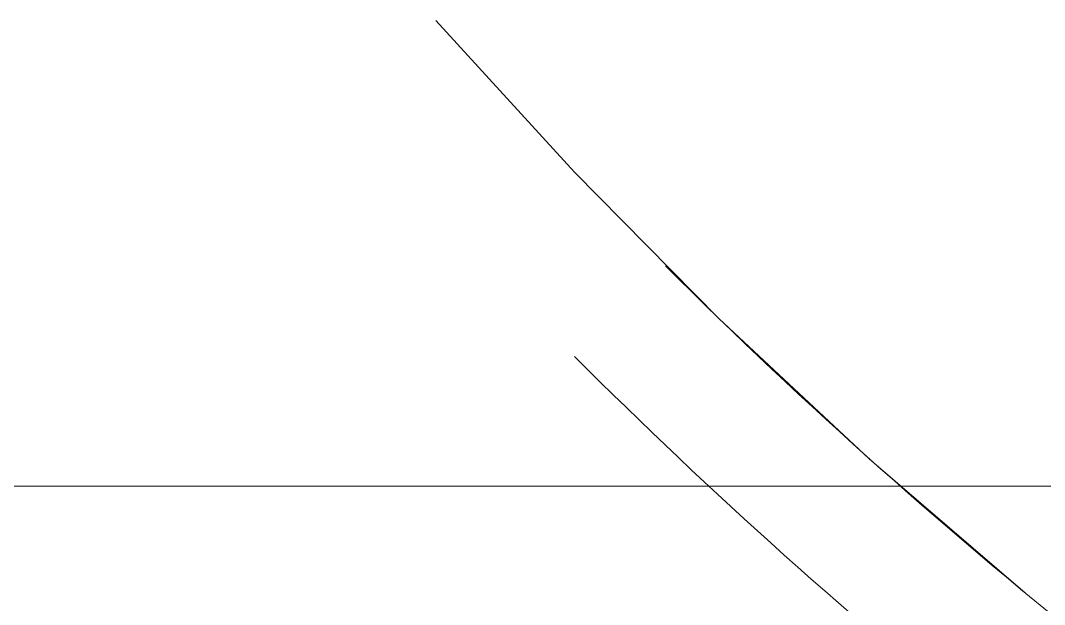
# Model space of a CAD drawing. Header units: millimetres. Extents: x -177800 to -26107, y -132450 to -18386.
# Drawn here: x -166009.524 to -166005.539, y -125507.834 to -125505.561 of the extents above; entities that cross this region are included whole.
import ezdxf

# ---------------------------------------------------------------- set-up
doc = ezdxf.new("R2010")
doc.units = ezdxf.units.MM
doc.layers.add('0-1', color=7, linetype='Continuous', lineweight=5)
doc.layers.add('A-_GENM----_M', color=6, linetype='Continuous', lineweight=9, true_color=0xff00ff)

# ---------------------------------------------------------------- blocks, each defined once
blk = doc.blocks.new('IDA - Toilet Partition - Corner - 950Lx700Width-4450347-BLK 2 UPPER ROOF PLAN')
at = {"layer": 'A-_GENM----_M'}
blk.add_line((915, 1784), (915, 1769), dxfattribs=at)
at = {"layer": 'A-_GENM----_M', "flags": 128}
blk.add_lwpolyline([(913.1877, 1778.4639), (913.7784, 1779.0033), (914.3471, 1779.5659), (914.8929, 1780.1507), (915.4148, 1780.757)], dxfattribs=at)
at = {"layer": 'A-_GENM----_M'}
for radius, end in [(20, 328.18019), (20.5, 327.55336)]:
    blk.add_arc((900, 1793.5), radius, 315, end, dxfattribs=at)
blk = doc.blocks.new('IDA - Toilet Partition - Corner - 950Lx700Width-4450346-BLK 2 UPPER ROOF PLAN')
at = {"layer": 'A-_GENM----_M', "flags": 128}
blk.add_lwpolyline([(13.1877, 1778.4639), (13.7784, 1779.0033), (14.3471, 1779.5659), (14.8929, 1780.1507), (15.4148, 1780.757)], dxfattribs=at)
at = {"layer": 'A-_GENM----_M'}
for radius, end in [(20, 328.18019), (20.5, 327.55336)]:
    blk.add_arc((0, 1793.5), radius, 315, end, dxfattribs=at)
blk = doc.blocks.new('1599_DB_A_BLK3_1STGD_R21_rvt-1-BLK 2 UPPER ROOF PLAN')
at = {"layer": 'A-_GENM----_M', "rotation": 269.9999999999996}
for name, p in [('IDA - Toilet Partition - Corner - 950Lx700Width-4450347-BLK 2 UPPER ROOF PLAN', (-167786.3719, -124592.3735)), ('IDA - Toilet Partition - Corner - 950Lx700Width-4450346-BLK 2 UPPER ROOF PLAN', (-167786.3719, -125492.3735))]:
    blk.add_blockref(name, p, dxfattribs=at)

msp = doc.modelspace()

# ---------------------------------------------------------------- block references
at = {"layer": '0-1'}
msp.add_blockref('1599_DB_A_BLK3_1STGD_R21_rvt-1-BLK 2 UPPER ROOF PLAN', (0, 0), dxfattribs=at)

doc.saveas('drawing.dxf')
